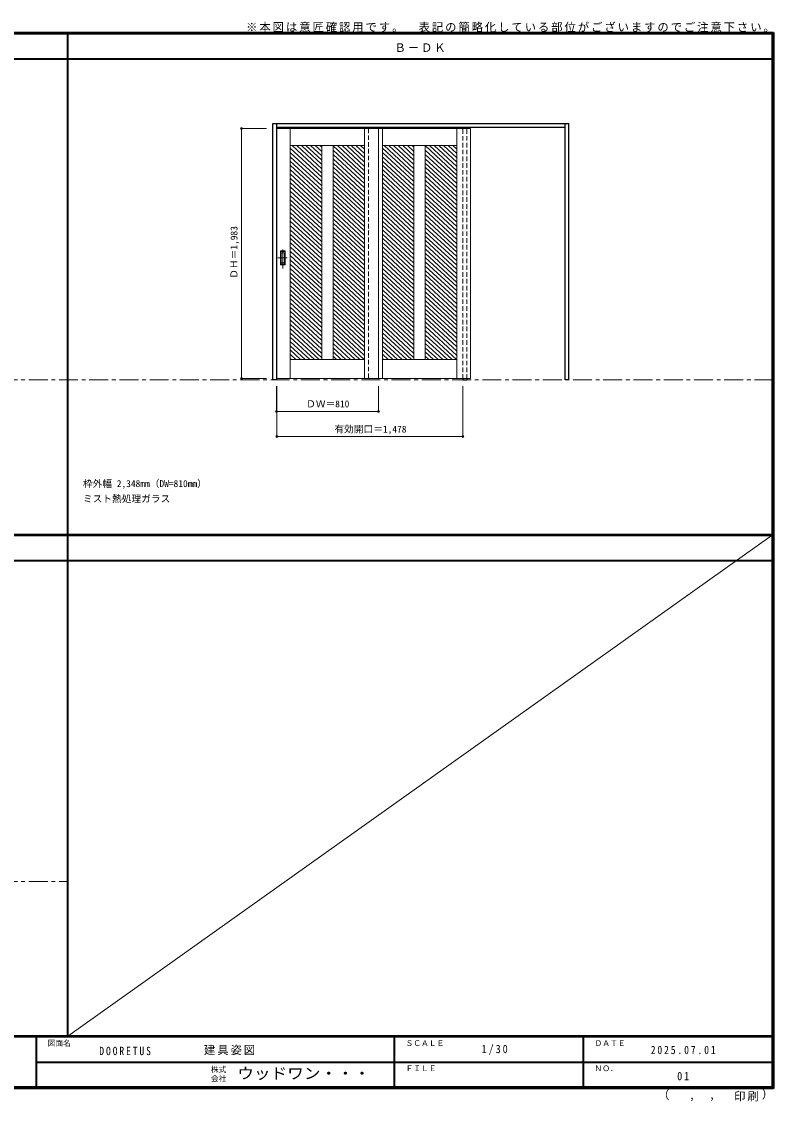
# Model space of a CAD drawing. Units: millimetres, scale not verified. Extents: x -6000 to 5700, y -4307 to 4260.
# Drawn here: x -267 to 5700, y -4307 to 4260 of the extents above; entities that cross this region are included whole.
import ezdxf
from ezdxf.enums import TextEntityAlignment as Align

# ---------------------------------------------------------------- set-up
doc = ezdxf.new("R2010")
doc.units = ezdxf.units.MM
doc.header["$LTSCALE"] = 30
doc.header["$PDMODE"] = 32
doc.header["$PDSIZE"] = 15
doc.linetypes.add('CHAIN1', pattern=[8, 5, -1, 1, -1])
doc.linetypes.add('DASHED1', pattern=[1.8, 1.2, -0.6])
for name, color, linetype, lineweight in [('0-1_通り芯', 7, 'CHAIN1', 18), ('0-2_扉', 7, 'Continuous', 18), ('0-4_枠', 3, 'Continuous', 25), ('0-6_引手', 7, 'Continuous', 18), ('0-B_寸法', 7, 'Continuous', 9), ('0-C_ハッチ', 4, 'Continuous', 9), ('0-F', 7, 'Continuous', 18), ('F-1_枠', 6, 'Continuous', 40)]:
    doc.layers.add(name, color=color, linetype=linetype, lineweight=lineweight)
doc.layers.add('0-A_文字', color=7, linetype='Continuous')
doc.layers.add('F-A_文字', color=7, linetype='Continuous')
doc.styles.add('ＭＳ ゴシック', font='')
doc.styles.get('ＭＳ ゴシック').set_extended_font_data('MS Gothic')

msp = doc.modelspace()

# ---------------------------------------------------------------- linework, layer by layer
at = {"layer": '0-1_通り芯'}
for p, q in [((-5490, 1418), (5690, 1418)), ((-5490, -2562.5), (100, -2562.5))]:
    msp.add_line(p, q, dxfattribs=at)
at = {"layer": '0-2_扉', "color": 4, "linetype": 'DASHED1', "lineweight": 9}
for p, q in [((1755, 3411.5), (1758, 3411.5)), ((1755, 1428.5), (1755, 3411.5)), ((2487, 3411.5), (2487, 1428.5)), ((1758, 1428.5), (1755, 1428.5))]:
    msp.add_line(p, q, dxfattribs=at)
at = {"layer": '0-2_扉'}
for p, q in [((2565, 3411.5), (1758, 3411.5)), ((1865, 3411.5), (1865, 1428.5)), ((2455, 3411.5), (2455, 1428.5)), ((3297, 3411.5), (2490, 3411.5)), ((2565, 3411.5), (2565, 1428.5)), ((2597, 3411.5), (2597, 1428.5)), ((3187, 3411.5), (3187, 1428.5)), ((3297, 3411.5), (3297, 1428.5)), ((2455, 3276.5), (1865, 3276.5)), ((2115, 3276.5), (2115, 1578.5)), ((2205, 3276.5), (2205, 1578.5)), ((3187, 3276.5), (2597, 3276.5)), ((2847, 3276.5), (2847, 1578.5)), ((2937, 3276.5), (2937, 1578.5)), ((2455, 1578.5), (1865, 1578.5)), ((3187, 1578.5), (2597, 1578.5)), ((2565, 1428.5), (1758, 1428.5)), ((3297, 1428.5), (2490, 1428.5))]:
    msp.add_line(p, q, dxfattribs=at)
at = {"layer": '0-4_枠'}
for p, q in [((1728, 1418), (1728, 3453)), ((1728, 3453), (4076, 3453)), ((1758, 1418), (1758, 3453)), ((4046, 1418), (4046, 3453)), ((4076, 1418), (4076, 3453)), ((1758, 3423), (4046, 3423)), ((1758, 1418), (1728, 1418)), ((3236, 1428.5), (3236, 1418)), ((3236, 1418), (3266, 1418)), ((3266, 1428.5), (3266, 1418)), ((4076, 1418), (4046, 1418))]:
    msp.add_line(p, q, dxfattribs=at)
at = {"layer": '0-4_枠', "color": 4, "linetype": 'DASHED1', "lineweight": 9}
for p, q in [((3236, 1426), (3236, 3423)), ((3266, 1426), (3266, 3423))]:
    msp.add_line(p, q, dxfattribs=at)
at = {"layer": '0-6_引手'}
for p, q in [((1787, 2441), (1825, 2441)), ((1787, 2331), (1787, 2441)), ((1793.5, 2425), (1818.5, 2425)), ((1793.5, 2347), (1793.5, 2425)), ((1818.5, 2347), (1818.5, 2425)), ((1825, 2331), (1825, 2441)), ((1787, 2331), (1825, 2331)), ((1793.5, 2347), (1818.5, 2347))]:
    msp.add_line(p, q, dxfattribs=at)
at = {"layer": '0-6_引手', "linetype": 'CHAIN1'}
for p, q in [((1806, 2300.77), (1806, 2471.62)), ((1767.93, 2386), (1840.43, 2386))]:
    msp.add_line(p, q, dxfattribs=at)
at = {"layer": '0-6_引手', "linetype": 'DASHED1'}
for p, q in [((1822, 2335), (1822, 2437)), ((1790, 2335), (1822, 2335))]:
    msp.add_line(p, q, dxfattribs=at)
msp.add_lwpolyline([(1790, 2335), (1790, 2437), (1822, 2437)], dxfattribs=at)
at = {"layer": '0-B_寸法', "color": 4}
for p, q in [((1478, 3411.5), (1478, 1428.5)), ((1478, 3411.5), (1678, 3411.5)), ((1478, 1428.5), (1678, 1428.5)), ((1755, 1168), (1755, 1368)), ((1758, 968), (1758, 1368)), ((2565, 1168), (2565, 1368)), ((3236, 968), (3236, 1368)), ((2565, 1168), (1755, 1168)), ((1758, 968), (3236, 968))]:
    msp.add_line(p, q, dxfattribs=at)
at = {"layer": '0-B_寸法'}
for p in [(1478, 3411.5), (1478, 1428.5), (1755, 1168), (2565, 1168), (1758, 968), (3236, 968)]:
    msp.add_point(p, dxfattribs=at)
at = {"layer": '0-C_ハッチ'}
for p, q in [((1865, 3256.23), (2115, 3024.75)), ((1879.9, 3276.5), (2115, 3058.82)), ((1916.7, 3276.5), (2115, 3092.89)), ((1953.5, 3276.5), (2115, 3126.96)), ((1990.29, 3276.5), (2115, 3161.03)), ((2027.09, 3276.5), (2115, 3195.1)), ((2063.89, 3276.5), (2115, 3229.17)), ((2100.68, 3276.5), (2115, 3263.25)), ((2202.87, 3276.5), (2455, 3043.05)), ((2239.67, 3276.5), (2455, 3077.12)), ((2276.46, 3276.5), (2455, 3111.19)), ((2313.26, 3276.5), (2455, 3145.26)), ((2350.06, 3276.5), (2455, 3179.33)), ((2386.85, 3276.5), (2455, 3213.4)), ((2423.65, 3276.5), (2455, 3247.47)), ((2597, 3256.23), (2847, 3024.75)), ((2611.9, 3276.5), (2847, 3058.82)), ((2648.7, 3276.5), (2847, 3092.89)), ((2685.5, 3276.5), (2847, 3126.96)), ((2722.29, 3276.5), (2847, 3161.03)), ((2759.09, 3276.5), (2847, 3195.1)), ((2795.89, 3276.5), (2847, 3229.17)), ((2832.68, 3276.5), (2847, 3263.25)), ((2934.87, 3276.5), (3187, 3043.05)), ((2971.67, 3276.5), (3187, 3077.12)), ((3008.46, 3276.5), (3187, 3111.19)), ((3045.26, 3276.5), (3187, 3145.26)), ((3082.06, 3276.5), (3187, 3179.33)), ((3118.85, 3276.5), (3187, 3213.4)), ((3155.65, 3276.5), (3187, 3247.47)), ((1865, 3222.16), (2115, 2990.68)), ((1865, 3188.09), (2115, 2956.61)), ((2205, 3240.46), (2455, 3008.98)), ((2205, 3206.39), (2455, 2974.91)), ((2205, 3172.32), (2455, 2940.84)), ((2597, 3222.16), (2847, 2990.68)), ((2597, 3188.09), (2847, 2956.61)), ((2937, 3240.46), (3187, 3008.98)), ((2937, 3206.39), (3187, 2974.91)), ((2937, 3172.32), (3187, 2940.84)), ((1865, 3154.02), (2115, 2922.54)), ((1865, 3119.95), (2115, 2888.46)), ((1865, 3085.87), (2115, 2854.39)), ((2205, 3138.25), (2455, 2906.76)), ((2205, 3104.17), (2455, 2872.69)), ((2597, 3154.02), (2847, 2922.54)), ((2597, 3119.95), (2847, 2888.46)), ((2597, 3085.87), (2847, 2854.39)), ((2937, 3138.25), (3187, 2906.76)), ((2937, 3104.17), (3187, 2872.69)), ((1865, 3051.8), (2115, 2820.32)), ((1865, 3017.73), (2115, 2786.25)), ((2205, 3070.1), (2455, 2838.62)), ((2205, 3036.03), (2455, 2804.55)), ((2205, 3001.96), (2455, 2770.48)), ((2597, 3051.8), (2847, 2820.32)), ((2597, 3017.73), (2847, 2786.25)), ((2937, 3070.1), (3187, 2838.62)), ((2937, 3036.03), (3187, 2804.55)), ((2937, 3001.96), (3187, 2770.48)), ((1865, 2983.66), (2115, 2752.18)), ((1865, 2949.59), (2115, 2718.11)), ((1865, 2915.52), (2115, 2684.04)), ((2205, 2967.89), (2455, 2736.41)), ((2205, 2933.82), (2455, 2702.34)), ((2597, 2983.66), (2847, 2752.18)), ((2597, 2949.59), (2847, 2718.11)), ((2597, 2915.52), (2847, 2684.04)), ((2937, 2967.89), (3187, 2736.41)), ((2937, 2933.82), (3187, 2702.34)), ((1865, 2881.45), (2115, 2649.97)), ((1865, 2847.38), (2115, 2615.9)), ((2205, 2899.75), (2455, 2668.27)), ((2205, 2865.68), (2455, 2634.2)), ((2205, 2831.61), (2455, 2600.12)), ((2597, 2881.45), (2847, 2649.97)), ((2597, 2847.38), (2847, 2615.9)), ((2937, 2899.75), (3187, 2668.27)), ((2937, 2865.68), (3187, 2634.2)), ((2937, 2831.61), (3187, 2600.12)), ((1865, 2813.31), (2115, 2581.82)), ((1865, 2779.24), (2115, 2547.75)), ((1865, 2745.16), (2115, 2513.68)), ((2205, 2797.54), (2455, 2566.05)), ((2205, 2763.46), (2455, 2531.98)), ((2597, 2813.31), (2847, 2581.82)), ((2597, 2779.24), (2847, 2547.75)), ((2597, 2745.16), (2847, 2513.68)), ((2937, 2797.54), (3187, 2566.05)), ((2937, 2763.46), (3187, 2531.98)), ((1865, 2711.09), (2115, 2479.61)), ((1865, 2677.02), (2115, 2445.54)), ((2205, 2729.39), (2455, 2497.91)), ((2205, 2695.32), (2455, 2463.84)), ((2205, 2661.25), (2455, 2429.77)), ((2597, 2711.09), (2847, 2479.61)), ((2597, 2677.02), (2847, 2445.54)), ((2937, 2729.39), (3187, 2497.91)), ((2937, 2695.32), (3187, 2463.84)), ((2937, 2661.25), (3187, 2429.77)), ((1865, 2642.95), (2115, 2411.47)), ((1865, 2608.88), (2115, 2377.4)), ((1865, 2574.81), (2115, 2343.33)), ((2205, 2627.18), (2455, 2395.7)), ((2205, 2593.11), (2455, 2361.63)), ((2597, 2642.95), (2847, 2411.47)), ((2597, 2608.88), (2847, 2377.4)), ((2597, 2574.81), (2847, 2343.33)), ((2937, 2627.18), (3187, 2395.7)), ((2937, 2593.11), (3187, 2361.63)), ((1865, 2540.74), (2115, 2309.26)), ((1865, 2506.67), (2115, 2275.19)), ((2205, 2559.04), (2455, 2327.56)), ((2205, 2524.97), (2455, 2293.49)), ((2205, 2490.9), (2455, 2259.41)), ((2597, 2540.74), (2847, 2309.26)), ((2597, 2506.67), (2847, 2275.19)), ((2937, 2559.04), (3187, 2327.56)), ((2937, 2524.97), (3187, 2293.49)), ((2937, 2490.9), (3187, 2259.41)), ((1865, 2472.6), (2115, 2241.11)), ((1865, 2438.52), (2115, 2207.04)), ((1865, 2404.45), (2115, 2172.97)), ((2205, 2456.82), (2455, 2225.34)), ((2205, 2422.75), (2455, 2191.27)), ((2597, 2472.6), (2847, 2241.11)), ((2597, 2438.52), (2847, 2207.04)), ((2597, 2404.45), (2847, 2172.97)), ((2937, 2456.82), (3187, 2225.34)), ((2937, 2422.75), (3187, 2191.27)), ((1865, 2370.38), (2115, 2138.9)), ((1865, 2336.31), (2115, 2104.83)), ((2205, 2388.68), (2455, 2157.2)), ((2205, 2354.61), (2455, 2123.13)), ((2205, 2320.54), (2455, 2089.06)), ((2597, 2370.38), (2847, 2138.9)), ((2597, 2336.31), (2847, 2104.83)), ((2937, 2388.68), (3187, 2157.2)), ((2937, 2354.61), (3187, 2123.13)), ((2937, 2320.54), (3187, 2089.06)), ((1865, 2302.24), (2115, 2070.76)), ((1865, 2268.17), (2115, 2036.69)), ((1865, 2234.1), (2115, 2002.62)), ((2205, 2286.47), (2455, 2054.99)), ((2205, 2252.4), (2455, 2020.92)), ((2597, 2302.24), (2847, 2070.76)), ((2597, 2268.17), (2847, 2036.69)), ((2597, 2234.1), (2847, 2002.62)), ((2937, 2286.47), (3187, 2054.99)), ((2937, 2252.4), (3187, 2020.92)), ((1865, 2200.03), (2115, 1968.55)), ((1865, 2165.96), (2115, 1934.47)), ((2205, 2218.33), (2455, 1986.85)), ((2205, 2184.26), (2455, 1952.77)), ((2205, 2150.19), (2455, 1918.7)), ((2597, 2200.03), (2847, 1968.55)), ((2597, 2165.96), (2847, 1934.47)), ((2937, 2218.33), (3187, 1986.85)), ((2937, 2184.26), (3187, 1952.77)), ((2937, 2150.19), (3187, 1918.7)), ((1865, 2131.89), (2115, 1900.4)), ((1865, 2097.81), (2115, 1866.33)), ((1865, 2063.74), (2115, 1832.26)), ((2205, 2116.11), (2455, 1884.63)), ((2205, 2082.04), (2455, 1850.56)), ((2597, 2131.89), (2847, 1900.4)), ((2597, 2097.81), (2847, 1866.33)), ((2597, 2063.74), (2847, 1832.26)), ((2937, 2116.11), (3187, 1884.63)), ((2937, 2082.04), (3187, 1850.56)), ((1865, 2029.67), (2115, 1798.19)), ((1865, 1995.6), (2115, 1764.12)), ((2205, 2047.97), (2455, 1816.49)), ((2205, 2013.9), (2455, 1782.42)), ((2205, 1979.83), (2455, 1748.35)), ((2597, 2029.67), (2847, 1798.19)), ((2597, 1995.6), (2847, 1764.12)), ((2937, 2047.97), (3187, 1816.49)), ((2937, 2013.9), (3187, 1782.42)), ((2937, 1979.83), (3187, 1748.35)), ((1865, 1961.53), (2115, 1730.05)), ((1865, 1927.46), (2115, 1695.98)), ((1865, 1893.39), (2115, 1661.91)), ((2205, 1945.76), (2455, 1714.28)), ((2205, 1911.69), (2455, 1680.21)), ((2597, 1961.53), (2847, 1730.05)), ((2597, 1927.46), (2847, 1695.98)), ((2597, 1893.39), (2847, 1661.91)), ((2937, 1945.76), (3187, 1714.28)), ((2937, 1911.69), (3187, 1680.21)), ((1865, 1859.32), (2115, 1627.84)), ((1865, 1825.25), (2115, 1593.76)), ((2205, 1877.62), (2455, 1646.14)), ((2205, 1843.55), (2455, 1612.06)), ((2205, 1809.47), (2455, 1577.99)), ((2597, 1859.32), (2847, 1627.84)), ((2597, 1825.25), (2847, 1593.76)), ((2937, 1877.62), (3187, 1646.14)), ((2937, 1843.55), (3187, 1612.06)), ((2937, 1809.47), (3187, 1577.99)), ((1865, 1791.17), (2094.69, 1578.5)), ((1865, 1757.1), (2057.89, 1578.5)), ((1865, 1723.03), (2021.09, 1578.5)), ((2205, 1775.4), (2417.66, 1578.5)), ((2205, 1741.33), (2380.86, 1578.5)), ((2597, 1791.17), (2826.69, 1578.5)), ((2597, 1757.1), (2789.89, 1578.5)), ((2597, 1723.03), (2753.09, 1578.5)), ((2937, 1775.4), (3149.66, 1578.5)), ((2937, 1741.33), (3112.86, 1578.5)), ((1865, 1688.96), (1984.3, 1578.5)), ((1865, 1654.89), (1947.5, 1578.5)), ((2205, 1707.26), (2344.06, 1578.5)), ((2205, 1673.19), (2307.26, 1578.5)), ((2205, 1639.12), (2270.47, 1578.5)), ((2597, 1688.96), (2716.3, 1578.5)), ((2597, 1654.89), (2679.5, 1578.5)), ((2937, 1707.26), (3076.06, 1578.5)), ((2937, 1673.19), (3039.26, 1578.5)), ((2937, 1639.12), (3002.47, 1578.5)), ((1865, 1620.82), (1910.7, 1578.5)), ((1865, 1586.75), (1873.91, 1578.5)), ((2205, 1605.05), (2233.67, 1578.5)), ((2597, 1620.82), (2642.7, 1578.5)), ((2597, 1586.75), (2605.91, 1578.5)), ((2937, 1605.05), (2965.67, 1578.5))]:
    msp.add_line(p, q, dxfattribs=at)
at = {"layer": '0-F'}
msp.add_line((5690, 184.5), (100, -3790), dxfattribs=at)
at = {"layer": 'F-1_枠'}
for p, q in [((-6000, 4175), (5700, 4175)), ((-6000, 4170), (5700, 4170)), ((-6000, 4165), (5700, 4165)), ((100, -3790), (100, 4175)), ((5690, 4175), (5690, -4205)), ((5695, 4175), (5695, -4205)), ((5700, 4175), (5700, -4205)), ((-6000, 3965), (5700, 3965)), ((-6000, 190.5), (5700, 190.5)), ((-6000, 187.5), (5700, 187.5)), ((-6000, 184.5), (5700, 184.5)), ((-6000, -15.5), (5700, -15.5)), ((5700, -3790), (-6000, -3790)), ((5700, -3795), (-6000, -3795)), ((-150, -3795), (-150, -4195)), ((2690, -3795), (2690, -4195)), ((4190, -3795), (4190, -4195)), ((-150, -3995), (5690, -3995.01)), ((5700, -4195), (-6000, -4195)), ((5700, -4200), (-6000, -4200)), ((5700, -4205), (-6000, -4205))]:
    msp.add_line(p, q, dxfattribs=at)

# ---------------------------------------------------------------- texts
at = {"layer": '0-A_文字', "style": 'ＭＳ ゴシック'}
for s, p in [('枠外幅 2,348mm（DW=810mm）', (220, 550.5)), ('ミスト熱処理ガラス', (220, 430.5))]:
    msp.add_text(s, height=54.99, dxfattribs=at).set_placement(p, align=Align.BOTTOM_LEFT)
at = {"layer": '0-A_文字', "char_height": 65.98, "attachment_point": 7, "style": 'ＭＳ ゴシック'}
for s, insert in [('\\T1.17;※本図は意匠確認用です。\u3000表記の簡略化している部位がございますのでご注意下さい。', (1515, 4175)), ('\\T1.17;Ｂ－ＤＫ', (2692.5, 4020))]:
    msp.add_mtext(s, dxfattribs=dict(at, insert=insert))
at = {"layer": '0-B_寸法', "style": 'ＭＳ ゴシック'}
msp.add_text('ＤＨ＝1,983', height=54.99, rotation=90, dxfattribs=at).set_placement((1463, 2219.75), align=Align.BOTTOM_LEFT)
for s, p in [('ＤＷ＝810', (1991.25, 1183)), ('有効開口＝1,478', (2215.75, 983))]:
    msp.add_text(s, height=54.99, dxfattribs=at).set_placement(p, align=Align.BOTTOM_LEFT)
at = {"layer": 'F-A_文字', "style": 'ＭＳ ゴシック'}
for s, height, p in [('図面名', 43.99, (-60, -3880)), ('ＳＣＡＬＥ', 43.99, (2780, -3880)), ('ＤＡＴＥ', 43.99, (4280, -3880)), ('株式', 43.99, (1235, -4089)), ('ＦＩＬＥ', 43.99, (2780, -4080)), ('ＮＯ．', 43.99, (4280, -4080)), ('会社', 43.99, (1235, -4161)), ('（', 65.98, (4784.03, -4308.31)), (',', 65.98, (5031.28, -4308.31)), (',', 65.98, (5190.2, -4305.53)), ('）', 65.98, (5608.4, -4304.13))]:
    msp.add_text(s, height=height, dxfattribs=at).set_placement(p, align=Align.BOTTOM_LEFT)
at = {"layer": 'F-A_文字', "style": 'ＭＳ ゴシック', "width": 1.1}
msp.add_text('ウッドワン・・・', height=87.98, dxfattribs=at).set_placement((1445, -4155), align=Align.BOTTOM_LEFT)
at = {"layer": 'F-A_文字', "char_height": 65.98, "attachment_point": 7, "style": 'ＭＳ ゴシック'}
for s, insert in [('\\T1.38;\\W0.9;1/30', (3383.75, -3940)), ('\\T1.39;\\W0.85;DOORETUS', (350, -3940.79)), ('\\T1.17;建具姿図', (1180.42, -3940)), ('\\T1.39;\\W0.85;2025.07.01', (4726.25, -3932.5)), ('\\T1.36;\\W0.9;01', (4936.25, -4140)), ('\\T1.17;印刷', (5388.15, -4306.92))]:
    msp.add_mtext(s, dxfattribs=dict(at, insert=insert))

doc.saveas('drawing.dxf')
